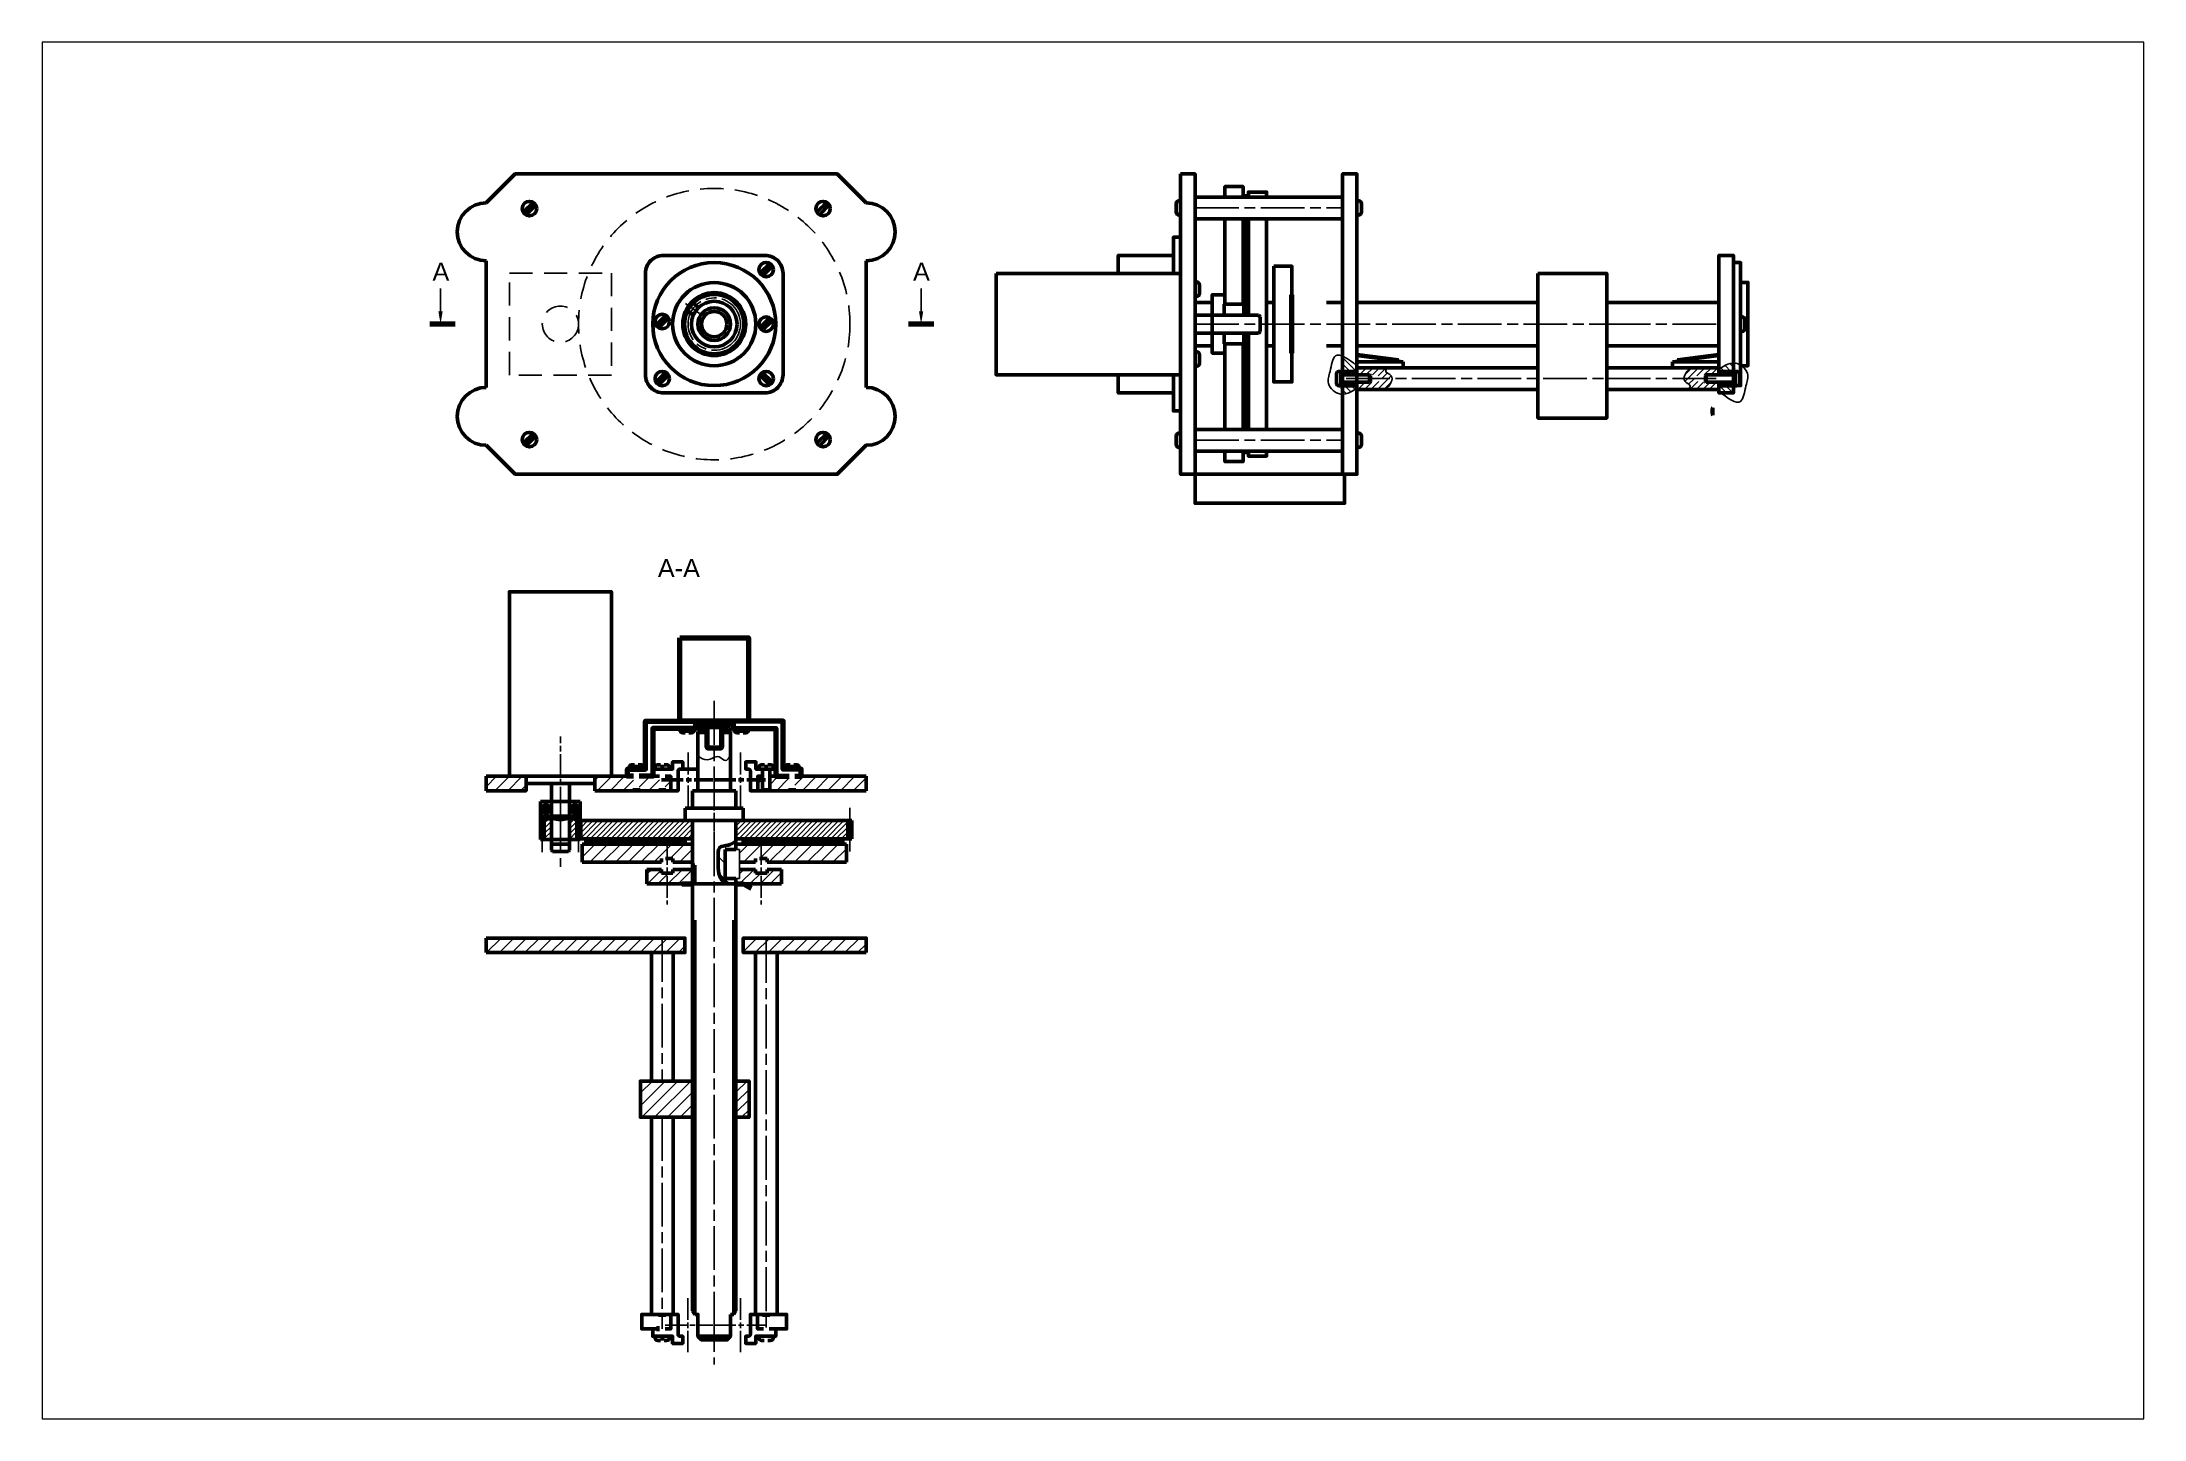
# Paper-space layout 'Лист3' of a CAD drawing. Header units: millimetres. Extents: x 2 to 581, y 4 to 383.
# The model-space entities are those that its viewports show. They can reach past a viewport. Long polylines and large blocks are cut down to what shows.
import ezdxf

# ---------------------------------------------------------------- set-up
doc = ezdxf.new("R2010")
doc.units = ezdxf.units.MM
for name, pattern in [('AM_ISO08W050', [18, 12, -1.5, 3, -1.5]), ('AM_ISO08W050x2', [9, 6, -0.75, 1.5, -0.75]), ('HIDDEN', [9.525, 6.35, -3.175])]:
    doc.linetypes.add(name, pattern=pattern)
for name, color, linetype, lineweight in [('AM_0', 7, 'Continuous', 50), ('AM_5', 3, 'Continuous', 25), ('AM_7', 4, 'AM_ISO08W050', 25), ('AM_8', 1, 'Continuous', 0), ('окружности', 100, 'HIDDEN', 25), ('основные', 7, 'Continuous', 50), ('оч жирные', 7, 'Continuous', 140), ('тонкие', 7, 'Continuous', 25)]:
    doc.layers.add(name, color=color, linetype=linetype, lineweight=lineweight)
doc.layers.add('AM_VIEWS', color=1, linetype='Continuous', lineweight=25, plot=False)
doc.styles.get("Standard").update_dxf_attribs({"font": 'arial.ttf'})
pattern_1 = [(45, (0, 50.3695), (-0.7071068, 0.7071068), [])]
pattern_2 = [(45, (0, 50.3695), (-1.767767, 1.767767), [])]
pattern_3 = [(45, (0, 50.3695), (-1.414214, 1.414214), [])]
pattern_4 = [(0, (13.94121, 0), (0, 0.05476875), []), (90, (13.94121, 0), (-0.219075, 1e-17), [])]

msp = doc.modelspace()

# ---------------------------------------------------------------- hatches: boundary and pattern name
at = {"layer": 'AM_8'}
h = msp.add_hatch(dxfattribs=at)
h.set_pattern_fill('ANSI31', color=256, scale=0.4, angle=270, style=0)
h.set_pattern_definition([(315, (968.3834, 720.6166), (0.8980256, 0.8980256), [])])
edge = h.paths.add_edge_path()
edge.add_spline(control_points=[(430.19, 356.01), (430.94, 356.02), (432.39, 356.5), (433.59, 357.31), (434.19, 357.71)], knot_values=[0, 0, 0, 0, 2.207493, 4.376087, 4.376087, 4.376087, 4.376087], degree=3, periodic=0)
edge.add_line((434.19, 357.71), (434.19, 358.31))
edge.add_line((434.19, 358.31), (431.19, 358.31))
edge.add_line((431.19, 358.31), (430.19, 358.31))
edge.add_line((430.19, 358.31), (430.19, 356.01))
edge = h.paths.add_edge_path()
edge.add_spline(control_points=[(434.19, 363.87), (434.03, 364), (433.86, 364.12), (433.7, 364.25)], knot_values=[23.381667, 23.381667, 23.381667, 23.381667, 23.830196, 23.830196, 23.830196, 23.830196], degree=3, periodic=0)
edge.add_line((433.52, 364.25), (430.19, 366.55))
edge.add_line((430.19, 366.55), (430.19, 362.31))
edge.add_line((430.19, 362.31), (431.19, 362.31))
edge.add_line((431.19, 362.31), (434.19, 362.31))
edge.add_line((434.19, 362.31), (434.19, 363.31))
edge.add_line((434.19, 363.31), (434.19, 363.87))
h = msp.add_hatch(dxfattribs=at)
h.set_pattern_fill('ANSI31', color=256, scale=0.1, angle=180, style=0)
h.set_pattern_definition([(225, (968.3834, 720.61657), (0.2245064, -0.2245064), [])])
h.paths.add_polyline_path([(429.69, 357.31), (430.19, 357.31), (430.19, 359.31), (429.69, 359.31)])
h.paths.add_polyline_path([(429.69, 361.31), (430.19, 361.31), (430.19, 363.31), (429.69, 363.31)])
h = msp.add_hatch(dxfattribs=at)
h.set_pattern_fill('ANSI31', color=256, scale=0.4, angle=180, style=0)
h.set_pattern_definition([(225, (968.3834, 720.6166), (0.8980256, -0.8980256), [])])
edge = h.paths.add_edge_path()
edge.add_line((434.19, 358.31), (434.19, 357.31))
edge.add_line((434.19, 357.31), (442.08, 357.31))
edge.add_spline(control_points=[(442.08, 357.31), (442.69, 357.91), (443.51, 358.71), (443.86, 360), (443.87, 360.31)], knot_values=[0, 0, 0, 0, 2.595625, 3.48734, 3.48734, 3.48734, 3.48734], degree=3, periodic=0)
edge.add_line((443.87, 360.31), (441.24, 360.31))
edge.add_line((441.24, 360.31), (440.79, 359.52))
edge.add_line((440.79, 359.52), (439.59, 359.52))
edge.add_line((439.59, 359.52), (439.19, 359.31))
edge.add_line((439.19, 359.31), (434.19, 359.31))
edge.add_line((434.19, 359.31), (434.19, 358.31))
edge = h.paths.add_edge_path()
edge.add_line((434.19, 362.31), (434.19, 361.31))
edge.add_line((434.19, 361.31), (439.19, 361.31))
edge.add_line((439.19, 361.31), (439.59, 361.09))
edge.add_line((439.59, 361.09), (440.79, 361.09))
edge.add_line((440.79, 361.09), (441.24, 360.31))
edge.add_line((441.24, 360.31), (443.87, 360.31))
edge.add_spline(control_points=[(443.87, 360.31), (443.88, 360.59), (443.67, 361.5), (441.72, 361.93), (442.32, 362.95), (442.54, 363.31)], knot_values=[3.48734, 3.48734, 3.48734, 3.48734, 4.293157, 6.233909, 7.297854, 7.297854, 7.297854, 7.297854], degree=3, periodic=0)
edge.add_line((442.54, 363.31), (434.19, 363.31))
edge.add_line((434.19, 363.31), (434.19, 362.31))
h = msp.add_hatch(dxfattribs=at)
h.set_pattern_fill('ANSI31', color=256, scale=0.4, style=0)
edge = h.paths.add_edge_path()
edge.add_line((534.19, 362.31), (534.19, 363.31))
edge.add_line((534.19, 363.31), (526.3, 363.31))
edge.add_spline(control_points=[(526.3, 363.31), (525.69, 362.71), (524.87, 361.9), (524.52, 360.62), (524.51, 360.31)], knot_values=[0, 0, 0, 0, 2.595625, 3.48734, 3.48734, 3.48734, 3.48734], degree=3, periodic=0)
edge.add_line((524.51, 360.31), (527.14, 360.31))
edge.add_line((527.14, 360.31), (527.59, 361.09))
edge.add_line((527.59, 361.09), (528.79, 361.09))
edge.add_line((528.79, 361.09), (529.19, 361.31))
edge.add_line((529.19, 361.31), (534.19, 361.31))
edge.add_line((534.19, 361.31), (534.19, 362.31))
edge = h.paths.add_edge_path()
edge.add_line((534.19, 358.31), (534.19, 359.31))
edge.add_line((534.19, 359.31), (529.19, 359.31))
edge.add_line((529.19, 359.31), (528.79, 359.52))
edge.add_line((528.79, 359.52), (527.59, 359.52))
edge.add_line((527.59, 359.52), (527.14, 360.31))
edge.add_line((527.14, 360.31), (524.51, 360.31))
edge.add_spline(control_points=[(524.51, 360.31), (524.51, 360.03), (524.71, 359.12), (526.67, 358.69), (526.06, 357.67), (525.85, 357.31)], knot_values=[3.48734, 3.48734, 3.48734, 3.48734, 4.293157, 6.233909, 7.297854, 7.297854, 7.297854, 7.297854], degree=3, periodic=0)
edge.add_line((525.85, 357.31), (534.19, 357.31))
edge.add_line((534.19, 357.31), (534.19, 358.31))
h = msp.add_hatch(dxfattribs=at)
h.set_pattern_fill('ANSI31', color=256, scale=0.4, angle=90, style=0)
edge = h.paths.add_edge_path()
edge.add_spline(control_points=[(538.19, 364.61), (537.45, 364.6), (536, 364.12), (534.79, 363.31), (534.19, 362.91)], knot_values=[0, 0, 0, 0, 2.207493, 4.376087, 4.376087, 4.376087, 4.376087], degree=3, periodic=0)
edge.add_line((534.19, 362.91), (534.19, 362.31))
edge.add_line((534.19, 362.31), (537.19, 362.31))
edge.add_line((537.19, 362.31), (538.19, 362.31))
edge.add_line((538.19, 362.31), (538.19, 364.61))
edge = h.paths.add_edge_path()
edge.add_line((538.19, 358.31), (537.19, 358.31))
edge.add_line((537.19, 358.31), (534.19, 358.31))
edge.add_line((534.19, 358.31), (534.19, 357.31))
edge.add_line((534.19, 357.31), (534.19, 356.74))
edge.add_spline(control_points=[(534.19, 356.74), (534.36, 356.62), (534.52, 356.49), (534.68, 356.37)], knot_values=[23.381667, 23.381667, 23.381667, 23.381667, 23.830196, 23.830196, 23.830196, 23.830196], degree=3, periodic=0)
edge.add_line((534.68, 356.37), (538.19, 356.37))
edge.add_line((538.19, 356.37), (538.19, 358.31))
h = msp.add_hatch(dxfattribs=at)
h.set_pattern_fill('ANSI31', color=256, scale=0.1, style=0)
h.paths.add_polyline_path([(538.69, 363.31), (538.19, 363.31), (538.19, 361.31), (538.69, 361.31)])
h.paths.add_polyline_path([(538.69, 359.31), (538.19, 359.31), (538.19, 357.31), (538.69, 357.31)])
h = msp.add_hatch(dxfattribs=at)
h.set_pattern_fill('_U', color=256, scale=2.5, angle=45, style=0, pattern_type=0)
h.set_pattern_definition(pattern_2)
h.paths.add_polyline_path([(193.6, 250.37), (193.6, 246.37), (204.6, 246.37), (204.6, 250.37)])
h = msp.add_hatch(dxfattribs=at)
h.set_pattern_fill('_U', color=256, scale=2.5, angle=45, style=0, pattern_type=0)
h.set_pattern_definition(pattern_2)
edge = h.paths.add_edge_path(flags=0)
edge.add_line((243.03, 246.37), (243.03, 250.37))
edge.add_line((244.6, 250.37), (243.03, 250.37))
edge.add_line((244.6, 246.37), (244.6, 250.37))
edge.add_line((243.03, 246.37), (244.6, 246.37))
edge = h.paths.add_edge_path(flags=0)
edge.add_line((235.88, 246.37), (235.88, 250.37))
edge.add_line((241.47, 250.37), (235.88, 250.37))
edge.add_line((241.47, 250.37), (241.47, 246.37))
edge.add_line((235.88, 246.37), (241.47, 246.37))
edge = h.paths.add_edge_path(flags=0)
edge.add_line((234.32, 250.37), (234.32, 246.37))
edge.add_line((223.6, 246.37), (234.32, 246.37))
edge.add_line((223.6, 250.37), (223.6, 246.37))
edge.add_line((234.32, 250.37), (223.6, 250.37))
edge = h.paths.add_edge_path(flags=0)
edge.add_line((241.47, 250.37), (241.47, 246.37))
edge.add_line((243.03, 250.37), (241.47, 250.37))
edge.add_line((243.03, 246.37), (243.03, 250.37))
edge.add_line((241.47, 246.37), (243.03, 246.37))
edge = h.paths.add_edge_path(flags=0)
edge.add_line((234.32, 250.37), (234.32, 246.37))
edge.add_line((235.88, 250.37), (234.32, 250.37))
edge.add_line((235.88, 246.37), (235.88, 250.37))
edge.add_line((234.32, 246.37), (235.88, 246.37))
edge = h.paths.add_edge_path(flags=0)
edge.add_line((241.47, 250.37), (241.47, 246.37))
edge.add_line((243.03, 250.37), (241.47, 250.37))
edge.add_line((243.03, 246.37), (243.03, 250.37))
edge.add_line((241.47, 246.37), (243.03, 246.37))
edge = h.paths.add_edge_path(flags=0)
edge.add_line((234.32, 250.37), (234.32, 246.37))
edge.add_line((235.88, 250.37), (234.32, 250.37))
edge.add_line((235.88, 246.37), (235.88, 250.37))
edge.add_line((234.32, 246.37), (235.88, 246.37))
h = msp.add_hatch(dxfattribs=at)
h.set_pattern_fill('_U', color=256, scale=2.5, angle=45, style=0, pattern_type=0)
h.set_pattern_definition(pattern_2)
edge = h.paths.add_edge_path(flags=0)
edge.add_line((278.88, 246.37), (278.88, 250.37))
edge.add_line((298.6, 250.37), (278.88, 250.37))
edge.add_line((298.6, 246.37), (298.6, 250.37))
edge.add_line((278.88, 246.37), (298.6, 246.37))
edge = h.paths.add_edge_path(flags=0)
edge.add_line((271.73, 246.37), (271.73, 250.37))
edge.add_line((277.32, 250.37), (271.73, 250.37))
edge.add_line((277.32, 250.37), (277.32, 246.37))
edge.add_line((271.73, 246.37), (277.32, 246.37))
edge = h.paths.add_edge_path(flags=0)
edge.add_line((270.17, 250.37), (270.17, 246.37))
edge.add_line((268.6, 246.37), (270.17, 246.37))
edge.add_line((268.6, 250.37), (268.6, 246.37))
edge.add_line((270.17, 250.37), (268.6, 250.37))
edge = h.paths.add_edge_path(flags=0)
edge.add_line((277.32, 250.37), (277.32, 246.37))
edge.add_line((278.88, 250.37), (277.32, 250.37))
edge.add_line((278.88, 246.37), (278.88, 250.37))
edge.add_line((277.32, 246.37), (278.88, 246.37))
edge = h.paths.add_edge_path(flags=0)
edge.add_line((270.17, 250.37), (270.17, 246.37))
edge.add_line((271.73, 250.37), (270.17, 250.37))
edge.add_line((271.73, 246.37), (271.73, 250.37))
edge.add_line((270.17, 246.37), (271.73, 246.37))
edge = h.paths.add_edge_path(flags=0)
edge.add_line((277.32, 250.37), (277.32, 246.37))
edge.add_line((278.88, 250.37), (277.32, 250.37))
edge.add_line((278.88, 246.37), (278.88, 250.37))
edge.add_line((277.32, 246.37), (278.88, 246.37))
edge = h.paths.add_edge_path(flags=0)
edge.add_line((270.17, 250.37), (270.17, 246.37))
edge.add_line((271.73, 250.37), (270.17, 250.37))
edge.add_line((271.73, 246.37), (271.73, 250.37))
edge.add_line((270.17, 246.37), (271.73, 246.37))
h = msp.add_hatch(dxfattribs=at)
h.set_pattern_fill('_U', color=256, angle=45, style=0, pattern_type=0)
h.set_pattern_definition(pattern_1)
h.paths.add_polyline_path([(209.73, 238.37), (209.73, 232.87), (211.6, 232.87), (211.6, 238.66)])
h = msp.add_hatch(dxfattribs=at)
h.set_pattern_fill('_U', color=256, angle=45, style=0, pattern_type=0)
h.set_pattern_definition(pattern_1)
h.paths.add_polyline_path([(218.48, 232.87), (218.48, 238.37), (216.6, 238.66), (216.6, 232.87)])
h = msp.add_hatch(dxfattribs=at)
h.set_pattern_fill('_U', color=256, angle=45, style=0, pattern_type=0)
h.set_pattern_definition(pattern_1)
h.paths.add_polyline_path([(216.6, 238.37), (216.6, 232.87), (218.48, 232.87), (218.48, 238.37)])
h = msp.add_hatch(dxfattribs=at)
h.set_pattern_fill('_U', color=256, angle=45, style=0, pattern_type=0)
h.set_pattern_definition(pattern_1)
h.paths.add_polyline_path([(219.72, 233.12), (248.6, 233.12), (248.6, 233.12), (250.6, 233.12), (250.6, 238.12), (219.72, 238.12)])
h = msp.add_hatch(dxfattribs=at)
h.set_pattern_fill('_U', color=256, angle=45, style=0, pattern_type=0)
h.set_pattern_definition(pattern_1)
h.paths.add_polyline_path([(293.47, 233.12), (293.47, 238.12), (262.6, 238.12), (262.6, 233.12)])
h = msp.add_hatch(dxfattribs=at)
h.set_pattern_fill('ANSI31', color=256, angle=90, style=0)
h.set_pattern_definition([(135, (0, 50.3695), (-2.245064, -2.245064), [])])
edge = h.paths.add_edge_path()
edge.add_spline(control_points=[(262.6, 232.43), (261.94, 232), (260.59, 231.12), (257.31, 231.14), (257.79, 227.92), (257.69, 225.46), (257.7, 222.99), (259.4, 220.83), (260.92, 220.66), (261.79, 220.64)], knot_values=[0, 0, 0, 0, 2.418082, 4.914957, 7.852483, 9.823073, 12.830174, 14.875774, 17.355214, 17.355214, 17.355214, 17.355214], degree=3, periodic=0)
edge.add_line((261.79, 220.64), (262.6, 220.64))
edge.add_line((262.6, 220.64), (262.6, 222.12))
edge.add_line((262.6, 222.12), (259.6, 222.12))
edge.add_line((259.6, 222.12), (259.6, 230.12))
edge.add_line((259.6, 230.12), (262.6, 230.12))
edge.add_line((262.6, 230.12), (262.6, 231.62))
edge.add_line((262.6, 231.62), (262.6, 232.43))
h = msp.add_hatch(dxfattribs=at)
h.set_pattern_fill('_U', color=256, scale=2.5, angle=45, style=0, pattern_type=0)
h.set_pattern_definition(pattern_2)
edge = h.paths.add_edge_path()
edge.add_line((242, 227.63), (242.04, 227.63))
edge.add_arc((242.15, 227.53), 0.15, 138.08657, 138.89539, ccw=False)
edge.add_line((242.04, 227.63), (243.12, 227.63))
edge.add_line((243.12, 227.63), (243.15, 227.63))
edge.add_line((243.15, 227.63), (245.2, 227.63))
edge.add_line((245.2, 227.63), (245.2, 227.4))
edge.add_arc((245.05, 227.38), 0.15, -6.72711, 6.72711, ccw=False)
edge.add_line((245.2, 227.36), (245.2, 227.03))
edge.add_arc((245.05, 227.01), 0.15, -6.72711, 6.72711, ccw=False)
edge.add_line((245.2, 227), (245.2, 226.66))
edge.add_arc((245.05, 226.65), 0.15, -6.72711, 6.72711, ccw=False)
edge.add_line((245.2, 226.63), (245.2, 226.62))
edge.add_line((245.2, 226.62), (250.6, 226.62))
edge.add_line((250.6, 226.62), (250.6, 231.62))
edge.add_line((250.6, 231.62), (220.1, 231.62))
edge.add_line((220.1, 231.62), (220.1, 226.62))
edge.add_line((220.1, 226.62), (242, 226.62))
edge.add_line((242, 226.62), (242, 227.63))
h = msp.add_hatch(dxfattribs=at)
h.set_pattern_fill('_U', color=256, scale=2.5, angle=45, style=0, pattern_type=0)
h.set_pattern_definition(pattern_2)
edge = h.paths.add_edge_path()
edge.add_line((293.1, 231.62), (262.6, 231.62))
edge.add_line((262.6, 231.62), (262.6, 230.12))
edge.add_line((262.6, 230.12), (263.6, 230.12))
edge.add_line((263.6, 230.12), (263.6, 226.62))
edge.add_line((263.6, 226.62), (268, 226.62))
edge.add_line((268, 226.62), (268, 226.81))
edge.add_arc((268.15, 226.83), 0.15, 173.27289, 186.72711, ccw=False)
edge.add_line((268, 226.85), (268, 227.18))
edge.add_arc((268.15, 227.2), 0.15, 173.27289, 186.72711, ccw=False)
edge.add_line((268, 227.22), (268, 227.51))
edge.add_arc((268.15, 227.53), 0.15, 173.27289, 186.72711, ccw=False)
edge.add_line((268, 227.55), (268, 227.63))
edge.add_line((268, 227.63), (268.04, 227.63))
edge.add_arc((268.15, 227.53), 0.15, 138.08657, 138.89539, ccw=False)
edge.add_line((268.04, 227.63), (269.12, 227.63))
edge.add_line((269.12, 227.63), (269.15, 227.63))
edge.add_line((269.15, 227.63), (271.2, 227.63))
edge.add_line((271.2, 227.63), (271.2, 226.62))
edge.add_line((271.2, 226.62), (293.1, 226.62))
edge.add_line((293.1, 226.62), (293.1, 231.62))
h = msp.add_hatch(dxfattribs=at)
h.set_pattern_fill('_U', color=256, scale=2, angle=45, style=0, pattern_type=0)
h.set_pattern_definition(pattern_3)
edge = h.paths.add_edge_path()
edge.add_line((245.2, 224.64), (245.2, 224.45))
edge.add_arc((245.05, 224.44), 0.15, -6.72711, 6.72711, ccw=False)
edge.add_line((245.2, 224.42), (245.2, 224.08))
edge.add_arc((245.05, 224.07), 0.15, -6.72711, 6.72711, ccw=False)
edge.add_line((245.2, 224.05), (245.2, 223.75))
edge.add_arc((245.05, 223.73), 0.15, -6.72711, 6.72711, ccw=False)
edge.add_line((245.2, 223.72), (245.2, 223.63))
edge.add_line((245.2, 223.63), (242, 223.63))
edge.add_line((242, 223.63), (242, 224.62))
edge.add_line((242, 224.62), (242, 224.64))
edge.add_line((242, 224.64), (238, 224.64))
edge.add_line((238, 224.64), (238, 220.64))
edge.add_line((238, 220.64), (250.6, 220.64))
edge.add_line((250.6, 220.64), (250.6, 224.64))
edge.add_line((250.6, 224.64), (245.2, 224.64))
h = msp.add_hatch(dxfattribs=at)
h.set_pattern_fill('_U', color=256, scale=2, angle=45, style=0, pattern_type=0)
h.set_pattern_definition(pattern_3)
edge = h.paths.add_edge_path()
edge.add_line((263.6, 222.12), (262.6, 222.12))
edge.add_line((262.6, 222.12), (262.6, 220.64))
edge.add_line((262.6, 220.64), (275.2, 220.64))
edge.add_line((275.2, 220.64), (275.2, 224.64))
edge.add_line((275.2, 224.64), (271.2, 224.64))
edge.add_line((271.2, 224.64), (271.2, 223.63))
edge.add_line((271.2, 223.63), (268, 223.63))
edge.add_line((268, 223.63), (268, 223.87))
edge.add_arc((268.15, 223.88), 0.15, 173.27289, 186.72711, ccw=False)
edge.add_line((268, 223.9), (268, 224.23))
edge.add_arc((268.15, 224.25), 0.15, 173.27289, 186.72711, ccw=False)
edge.add_line((268, 224.27), (268, 224.6))
edge.add_arc((268.15, 224.62), 0.15, 173.27289, 186.72711, ccw=False)
edge.add_line((268, 224.64), (268, 224.64))
edge.add_line((268, 224.64), (263.6, 224.64))
edge.add_line((263.6, 224.64), (263.6, 222.12))
h = msp.add_hatch(dxfattribs=at)
h.set_pattern_fill('_U', color=256, scale=2.5, angle=45, style=0, pattern_type=0)
h.set_pattern_definition(pattern_2)
h.paths.add_polyline_path([(193.6, 205.64), (193.6, 201.64), (248.52, 201.64), (248.52, 205.64)])
h = msp.add_hatch(dxfattribs=at)
h.set_pattern_fill('_U', color=256, scale=2.5, angle=45, style=0, pattern_type=0)
h.set_pattern_definition(pattern_2)
h.paths.add_polyline_path([(298.6, 205.64), (264.6, 205.64), (264.6, 201.64), (298.6, 201.64)])
h = msp.add_hatch(dxfattribs=at)
h.set_pattern_fill('_U', color=256, scale=2.5, angle=45, style=0, pattern_type=0)
h.set_pattern_definition(pattern_2)
h.paths.add_polyline_path([(250.6, 166.14), (236.21, 166.14), (236.21, 156.14), (250.6, 156.14)])
h = msp.add_hatch(dxfattribs=at)
h.set_pattern_fill('_U', color=256, scale=2, angle=45, style=0, pattern_type=0)
h.set_pattern_definition(pattern_3)
h.paths.add_polyline_path([(262.6, 166.14), (262.6, 156.14), (266.21, 156.14), (266.21, 166.14)])
at = {"layer": 'основные'}
h = msp.add_hatch(dxfattribs=at)
h.set_pattern_fill('GRATE', color=256, scale=0.069)
h.set_pattern_definition(pattern_4)
h.paths.add_polyline_path([(404.21, 372.87), (402.96, 372.87), (402.96, 369.87), (402.71, 369.87), (402.71, 346.25), (404.21, 346.25)])
h.paths.add_polyline_path([(404.21, 340.25), (402.71, 340.25), (402.71, 339.87), (404.21, 339.87)])
h.paths.add_polyline_path([(404.21, 410.87), (402.71, 410.87), (402.71, 410.48), (404.21, 410.48)])
h = msp.add_hatch(dxfattribs=at)
h.set_pattern_fill('GRATE', color=256, scale=0.069)
h.set_pattern_definition(pattern_4)
h.paths.add_polyline_path([(402.71, 380.87), (402.96, 380.87), (402.96, 377.87), (404.21, 377.87), (404.21, 404.48), (402.71, 404.48)])
h = msp.add_hatch(dxfattribs=at)
h.set_pattern_fill('GRATE', color=256, scale=0.069, angle=45, style=0)
h.set_pattern_definition([(45, (0, 50.36952), (-0.0387273545, 0.0387273545), []), (135, (0, 50.36952), (-0.15490942, -0.15490942), [])])
h.paths.add_polyline_path([(248.6, 233.12), (221.1, 233.12), (221.1, 231.62), (248.6, 231.62)])
h.paths.add_polyline_path([(292.1, 233.12), (264.6, 233.12), (264.6, 231.62), (292.1, 231.62)])
h = msp.add_hatch(dxfattribs=at)
h.set_pattern_fill('AR-CONC', color=256, style=0)
h.paths.add_polyline_path([(248.6, 182.75), (221.1, 182.75), (221.1, 181.25), (248.6, 181.25)])
h.paths.add_polyline_path([(292.1, 182.75), (264.6, 182.75), (264.6, 181.25), (292.1, 181.25)])

# ---------------------------------------------------------------- linework, layer by layer
at = {"layer": 'AM_0'}
for p, q in [((216.6, 248.37), (211.6, 248.37)), ((211.6, 248.37), (211.6, 238.37)), ((211.6, 248.37), (216.6, 248.37)), ((216.6, 248.37), (216.6, 238.37)), ((250.6, 246.37), (250.6, 241.56)), ((262.6, 246.37), (262.6, 241.56)), ((219.6, 239.37), (208.6, 239.37)), ((208.6, 238.37), (208.6, 232.87)), ((218.6, 238.12), (218.6, 233.12)), ((294.6, 238.12), (218.6, 238.12)), ((219.6, 238.37), (219.6, 232.87)), ((219.72, 238.12), (219.72, 233.12)), ((248.6, 241.56), (248.6, 238.12)), ((264.6, 241.56), (248.6, 241.56)), ((264.6, 238.12), (248.6, 238.12)), ((262.6, 238.12), (250.6, 238.12)), ((264.6, 241.56), (264.6, 238.12)), ((293.47, 238.12), (293.47, 233.12)), ((294.6, 238.12), (294.6, 233.12)), ((219.6, 232.87), (208.6, 232.87)), ((211.6, 232.87), (211.6, 229.95)), ((216.6, 232.87), (211.6, 232.87)), ((216.6, 232.87), (216.6, 229.95)), ((250.6, 233.12), (218.6, 233.12)), ((294.6, 233.12), (262.6, 233.12)), ((216.6, 231.63), (211.6, 231.63)), ((211.6, 229.95), (211.87, 229.55)), ((216.33, 229.55), (211.87, 229.55)), ((216.6, 229.95), (216.33, 229.55))]:
    msp.add_line(p, q, dxfattribs=at)
at = {"layer": 'AM_5'}
for p, q in [((180.98, 385.19), (180.98, 378.87)), ((313.76, 385.19), (313.76, 378.87))]:
    msp.add_line(p, q, dxfattribs=at)
at = {"layer": 'AM_5', "linetype": 'Continuous'}
for points in [[(180.39, 378.87), (181.56, 378.87), (180.98, 375.37)], [(313.18, 378.87), (314.34, 378.87), (313.76, 375.37)]]:
    msp.add_trace(points, dxfattribs=at)
at = {"layer": 'AM_7'}
for p, q in [((389.46, 407.48), (430.19, 407.48)), ((389.46, 375.37), (503.19, 375.37)), ((503.19, 375.37), (534.19, 375.37)), ((431.19, 360.31), (503.19, 360.31)), ((503.19, 360.31), (534.19, 360.31)), ((389.46, 343.25), (430.19, 343.25)), ((256.6, 271.21), (256.6, 87.77)), ((209.1, 240.29), (209.1, 229.37)), ((214.1, 241.37), (214.1, 225.37)), ((219.07, 240.29), (219.1, 229.37)), ((219.1, 240.29), (219.1, 229.62)), ((294.1, 241.62), (294.1, 229.62)), ((242.25, 205.64), (242.25, 166.14)), ((270.96, 205.41), (270.96, 97.38)), ((242.25, 156.14), (242.25, 97.61))]:
    msp.add_line(p, q, dxfattribs=at)
at = {"layer": 'AM_7', "linetype": 'AM_ISO08W050x2'}
for p, q in [((248.69, 381.03), (252.55, 378.27)), ((214.1, 241.37), (214.1, 261.37)), ((249.35, 256.92), (249.35, 241.92)), ((263.85, 256.92), (263.85, 241.92)), ((211.6, 248.37), (211.6, 248.37)), ((256.6, 249.37), (256.6, 235.12)), ((243.6, 231.93), (243.6, 214.95)), ((269.6, 231.93), (269.6, 214.95)), ((249.34, 106.16), (249.34, 91.16)), ((263.84, 106.16), (263.84, 91.16)), ((243.03, 98.66), (256.22, 98.66)), ((256.49, 98.66), (270.72, 98.66))]:
    msp.add_line(p, q, dxfattribs=at)
at = {"layer": 'AM_7'}
msp.add_circle((256.6, 375.37), 7.25, dxfattribs=at)
at = {"layer": 'окружности'}
msp.add_lwpolyline([(200, 389.47), (228.2, 389.47), (228.2, 361.27), (200, 361.27)], close=True, dxfattribs=at)
for centre, radius in [((256.6, 375.37), 37.5), ((214.1, 375.37), 5)]:
    msp.add_circle(centre, radius, dxfattribs=at)
at = {"layer": 'основные'}
for p, q in [((206.56, 409.01), (203.81, 406.28)), ((204.52, 405.57), (207.26, 408.3)), ((287.68, 409.01), (284.94, 406.28)), ((285.64, 405.57), (288.39, 408.3)), ((271.97, 392.15), (269.22, 389.42)), ((269.93, 388.71), (272.68, 391.44)), ((503.19, 389.37), (484.19, 389.37)), ((484.19, 389.37), (484.19, 379.57)), ((503.19, 349.37), (503.19, 389.37)), ((243.27, 377.79), (240.52, 375.06)), ((406.96, 377.87), (389.46, 377.87)), ((389.46, 377.87), (397.46, 377.87)), ((397.46, 377.87), (397.46, 380.87)), ((397.46, 380.87), (402.96, 380.87)), ((402.96, 380.87), (402.96, 377.87)), ((406.96, 377.87), (407.46, 377.37)), ((484.19, 381.37), (484.19, 349.37)), ((241.23, 374.35), (243.98, 377.09)), ((271.97, 377.09), (269.22, 374.36)), ((269.93, 373.65), (272.68, 376.38)), ((389.46, 375.37), (389.46, 372.87)), ((389.46, 372.87), (399.96, 372.87)), ((389.46, 372.87), (406.96, 372.87)), ((397.46, 372.87), (397.46, 369.87)), ((402.96, 369.87), (402.96, 372.87)), ((406.96, 372.87), (407.46, 373.37)), ((407.46, 373.37), (407.46, 377.37)), ((389.46, 365.72), (389.46, 366.72)), ((397.46, 369.87), (402.96, 369.87)), ((445.67, 365.48), (434.19, 366.97)), ((522.71, 365.48), (534.19, 366.97)), ((243.27, 362.03), (240.52, 359.3)), ((241.23, 358.59), (243.98, 361.32)), ((271.97, 358.59), (269.22, 361.32)), ((269.93, 362.03), (272.68, 359.3)), ((430.22, 361.31), (429.69, 361.31)), ((429.69, 361.31), (437.69, 361.31)), ((431.19, 362.31), (430.19, 362.31)), ((434.19, 362.31), (431.19, 362.31)), ((431.19, 362.31), (431.19, 361.31)), ((434.19, 362.31), (434.19, 361.31)), ((437.69, 361.31), (437.69, 359.31)), ((437.92, 361.09), (437.69, 361.31)), ((437.69, 361.09), (437.69, 361.31)), ((437.69, 359.52), (437.69, 361.09)), ((437.92, 361.09), (437.92, 359.52)), ((443.74, 364.93), (443.74, 365.12)), ((444.34, 364.93), (443.74, 364.93)), ((444.34, 365.12), (444.34, 364.93)), ((445.74, 365.48), (445.67, 365.48)), ((445.74, 364.93), (445.74, 365.48)), ((522.64, 364.93), (522.64, 365.48)), ((522.64, 365.48), (522.71, 365.48)), ((524.04, 365.12), (524.04, 364.93)), ((524.04, 364.93), (524.64, 364.93)), ((524.64, 364.93), (524.64, 365.12)), ((530.69, 361.31), (530.46, 361.09)), ((530.46, 359.52), (530.46, 361.09)), ((530.69, 359.31), (530.69, 361.31)), ((530.69, 361.31), (538.69, 361.31)), ((530.69, 361.31), (530.69, 361.09)), ((530.69, 361.09), (530.69, 359.52)), ((534.19, 362.31), (537.19, 362.31)), ((534.19, 362.31), (534.19, 361.31)), ((537.19, 362.31), (537.19, 361.31)), ((537.19, 362.31), (538.19, 362.31)), ((538.16, 361.31), (538.69, 361.31)), ((430.22, 359.31), (429.69, 359.31)), ((437.69, 359.31), (429.69, 359.31)), ((431.19, 358.31), (430.19, 358.31)), ((431.19, 358.31), (431.19, 359.31)), ((434.19, 358.31), (431.19, 358.31)), ((434.19, 358.31), (434.19, 359.31)), ((437.69, 359.31), (437.69, 359.52)), ((437.69, 359.31), (437.92, 359.52)), ((530.46, 359.52), (530.69, 359.31)), ((530.69, 359.52), (530.69, 359.31)), ((538.69, 359.31), (530.69, 359.31)), ((534.19, 358.31), (534.19, 359.31)), ((534.19, 358.31), (537.19, 358.31)), ((537.19, 358.31), (537.19, 359.31)), ((537.19, 358.31), (538.19, 358.31)), ((538.16, 359.31), (538.69, 359.31)), ((484.19, 349.37), (503.19, 349.37)), ((532.52, 352.21), (532.29, 352)), ((532.29, 350.43), (532.29, 352)), ((532.29, 350.43), (532.52, 350.21)), ((532.52, 352.21), (532.52, 352)), ((532.52, 352), (532.52, 350.43)), ((532.52, 350.43), (532.52, 350.21)), ((206.56, 345.16), (203.81, 342.43)), ((204.52, 341.72), (207.26, 344.45)), ((287.68, 345.16), (284.94, 342.43)), ((285.64, 341.72), (288.39, 344.45)), ((389.46, 333.87), (430.19, 333.87)), ((249.6, 262.92), (248.6, 262.92)), ((248.6, 262.92), (248.6, 262.42)), ((249.6, 262.42), (249.6, 262.92)), ((252.1, 246.37), (252.1, 262.77)), ((261.1, 246.37), (261.1, 262.77)), ((264.6, 262.92), (263.6, 262.92)), ((263.6, 262.92), (263.6, 262.42)), ((264.6, 262.42), (264.6, 262.92)), ((193.6, 250.37), (193.6, 246.37)), ((204.6, 250.37), (204.6, 248.37)), ((223.6, 250.37), (223.6, 248.37)), ((223.6, 250.37), (223.6, 246.37)), ((228.2, 250.37), (228.2, 254.37)), ((228.2, 250.37), (234.32, 250.37)), ((234.6, 253.57), (234.6, 253.07)), ((234.6, 253.07), (235.6, 253.07)), ((235.6, 253.07), (235.6, 253.57)), ((235.88, 250.37), (241.47, 250.37)), ((241.75, 253.07), (241.75, 253.57)), ((242.75, 253.07), (241.75, 253.07)), ((242.75, 253.57), (242.75, 253.07)), ((244.6, 250.37), (243.03, 250.37)), ((244.6, 246.37), (244.6, 250.37)), ((246.6, 251.87), (246.6, 250.37)), ((247.1, 252.37), (252.1, 252.37)), ((250.31, 252.37), (247.1, 252.37)), ((247.9, 254.37), (247.9, 252.37)), ((268.6, 250.37), (268.6, 246.37)), ((268.6, 250.37), (270.17, 250.37)), ((270.17, 250.37), (268.6, 250.37)), ((269.95, 252.37), (269.95, 246.6)), ((270.45, 253.57), (270.45, 253.07)), ((270.45, 253.07), (271.45, 253.07)), ((271.45, 253.07), (271.45, 253.57)), ((273.38, 250.37), (271.73, 250.37)), ((271.73, 250.37), (271.82, 250.37)), ((271.95, 246.6), (271.95, 252.37)), ((277.32, 250.37), (273.38, 250.37)), ((277.6, 253.57), (277.6, 253.07)), ((277.6, 253.07), (278.6, 253.07)), ((278.6, 253.07), (278.6, 253.57)), ((298.6, 250.37), (278.88, 250.37)), ((298.6, 246.37), (298.6, 250.37)), ((214.1, 248.37), (204.6, 248.37)), ((214.1, 248.37), (223.6, 248.37)), ((223.6, 246.37), (244.6, 246.37)), ((234.1, 246.6), (236.1, 246.6)), ((234.1, 246.6), (234.32, 246.37)), ((234.32, 246.37), (235.88, 246.37)), ((235.88, 246.37), (236.1, 246.6)), ((243.25, 246.6), (241.25, 246.6)), ((241.47, 246.37), (241.25, 246.6)), ((243.03, 246.37), (241.47, 246.37)), ((243.25, 246.6), (243.03, 246.37)), ((262.6, 246.37), (250.6, 246.37)), ((256.6, 246.37), (261.1, 246.37)), ((268.6, 246.37), (277.32, 246.37)), ((269.95, 246.6), (271.95, 246.6)), ((269.95, 246.6), (270.17, 246.37)), ((270.17, 246.37), (271.73, 246.37)), ((271.73, 246.37), (271.95, 246.6)), ((277.1, 246.6), (277.32, 246.6)), ((277.1, 246.6), (277.32, 246.37)), ((277.32, 246.6), (278.88, 246.6)), ((278.88, 246.37), (277.32, 246.37)), ((278.88, 246.37), (279.1, 246.6)), ((278.88, 246.6), (279.1, 246.6)), ((278.88, 246.37), (298.6, 246.37)), ((208.6, 239.37), (208.6, 243.37)), ((208.6, 243.37), (219.6, 243.37)), ((208.6, 238.37), (208.6, 239.37)), ((210.97, 242.15), (209.03, 240.94)), ((209.03, 240.94), (209.23, 240.62)), ((209.23, 240.62), (211.16, 241.82)), ((209.6, 232.87), (209.6, 238.37)), ((211.6, 238.37), (211.6, 232.87)), ((216.6, 238.37), (216.6, 232.87)), ((217.08, 240.86), (218.91, 242.2)), ((217.3, 240.56), (217.08, 240.86)), ((219.14, 241.91), (217.3, 240.56)), ((218.6, 232.87), (218.6, 238.37)), ((219.1, 238.37), (219.1, 237.87)), ((219.6, 243.37), (219.6, 239.37)), ((219.6, 238.37), (219.6, 239.37)), ((250.6, 238.12), (250.59, 102.61)), ((262.6, 238.12), (262.6, 230.12)), ((221.1, 231.62), (221.1, 233.12)), ((250.6, 233.12), (248.6, 233.12)), ((248.6, 233.12), (248.6, 231.62)), ((264.6, 233.12), (264.6, 231.62)), ((292.1, 231.62), (292.1, 233.12)), ((221.1, 231.62), (220.1, 231.62)), ((220.1, 231.62), (220.1, 226.62)), ((250.6, 231.62), (220.1, 231.62)), ((220.1, 226.62), (242, 226.62)), ((248.6, 231.62), (221.1, 231.62)), ((242, 226.62), (242, 227.63)), ((242.04, 227.63), (242, 227.63)), ((245.2, 227.63), (243.15, 227.63)), ((245.2, 227.4), (245.2, 227.63)), ((245.2, 227.03), (245.2, 227.36)), ((245.2, 226.66), (245.2, 227)), ((245.2, 226.62), (245.2, 226.63)), ((245.2, 226.62), (250.6, 226.62)), ((248.6, 231.62), (250.6, 231.62)), ((262.6, 230.12), (259.6, 230.12)), ((259.6, 230.12), (259.6, 222.12)), ((293.1, 231.62), (262.6, 231.62)), ((262.6, 231.62), (262.6, 230.12)), ((268, 226.62), (263.6, 226.62)), ((264.6, 231.62), (292.1, 231.62)), ((268, 227.63), (268.04, 227.63)), ((268, 227.55), (268, 227.63)), ((268, 227.22), (268, 227.51)), ((268, 226.85), (268, 227.18)), ((268, 226.62), (268, 226.81)), ((269.15, 227.63), (271.2, 227.63)), ((271.2, 226.62), (271.2, 227.63)), ((293.1, 226.62), (271.2, 226.62)), ((292.1, 231.62), (293.1, 231.62)), ((293.1, 231.62), (293.1, 226.62)), ((242, 224.64), (238, 224.64)), ((238, 224.64), (238, 220.64)), ((242, 224.64), (242, 223.63)), ((245.2, 223.63), (242, 223.63)), ((245.2, 224.64), (250.6, 224.64)), ((245.2, 224.64), (245.2, 223.63)), ((250.6, 225.77), (251.21, 225.77)), ((251.21, 225.77), (251.21, 220.64)), ((259.6, 222.12), (262.6, 222.12)), ((262.6, 222.12), (262.6, 102.66)), ((268, 224.64), (263.6, 224.64)), ((268, 224.64), (268, 223.63)), ((268, 223.63), (271.2, 223.63)), ((271.2, 224.64), (271.2, 223.63)), ((271.2, 224.64), (275.2, 224.64)), ((275.2, 220.64), (275.2, 224.64)), ((238, 220.64), (250.6, 220.64)), ((250.6, 220.14), (250.6, 220.64)), ((250.6, 220.64), (262.6, 220.64)), ((262.6, 220.64), (275.2, 220.64)), ((262.6, 220.64), (265.6, 220.64)), ((251.21, 210.64), (251.21, 101.61)), ((261.98, 101.61), (261.99, 210.64)), ((193.6, 205.64), (193.6, 201.64)), ((298.6, 205.64), (298.6, 201.64)), ((237.6, 166.14), (243.6, 166.14)), ((243.6, 156.14), (237.6, 156.14)), ((242.25, 101.61), (240.68, 101.61)), ((241.24, 101.38), (241.46, 101.61)), ((241.24, 101.38), (243.24, 101.38)), ((243.03, 101.61), (241.46, 101.61)), ((241.46, 101.38), (243.03, 101.38)), ((243.03, 101.61), (243.24, 101.38)), ((250.59, 102.61), (251.21, 101.61)), ((261.09, 101.61), (261.98, 101.61)), ((262.59, 102.65), (261.98, 101.61)), ((261.98, 101.61), (261.98, 101.61)), ((268.96, 101.61), (272.96, 101.61)), ((270.16, 101.61), (269.94, 101.38)), ((271.94, 101.38), (269.94, 101.38)), ((271.94, 101.38), (271.73, 101.61)), ((241.75, 94.41), (241.75, 94.91)), ((241.75, 94.91), (242.75, 94.91)), ((242.75, 94.91), (242.75, 94.41)), ((252.09, 95.61), (261.09, 95.58))]:
    msp.add_line(p, q, dxfattribs=at)
at = {"layer": 'основные', "linetype": 'AM_ISO08W050x2'}
for p, q in [((242, 249.42), (256.23, 249.42)), ((256.5, 249.42), (270.73, 249.42))]:
    msp.add_line(p, q, dxfattribs=at)
at = {"layer": 'основные'}
for points in [[(193.6, 408.87), (201.6, 416.87), (290.6, 416.87), (298.6, 408.87)], [(397.71, 410.48), (397.71, 413.37), (402.71, 413.37), (402.71, 410.48)], [(402.71, 410.48), (402.71, 410.87), (404.21, 410.87), (404.21, 410.48)], [(404.21, 410.48), (404.21, 411.87), (409.21, 411.87), (409.21, 410.48)], [(397.71, 380.87), (397.71, 404.48)], [(402.71, 380.87), (402.71, 404.48)], [(402.71, 404.48), (402.71, 380.87)], [(404.21, 377.87), (404.21, 404.48)], [(404.21, 404.48), (404.21, 377.87)], [(409.21, 404.48), (409.21, 346.25)], [(383.46, 389.37), (383.46, 399.37), (385.46, 399.37), (385.46, 351.37), (383.46, 351.37), (383.46, 361.37)], [(193.6, 357.87), (193.6, 392.87)], [(298.6, 392.87), (298.6, 357.87)], [(368.21, 389.37), (368.21, 394.37), (383.46, 394.37), (383.46, 389.37)], [(534.19, 362.91), (534.19, 394.37), (538.19, 394.37), (538.19, 356.37), (534.19, 356.37), (534.19, 357.86)], [(538.19, 358.37), (538.19, 392.37), (540.19, 392.37), (540.19, 358.37), (539.4, 358.37)], [(397.71, 369.87), (397.71, 367.37), (394.22, 367.34), (394.22, 383.47), (397.71, 383.45), (397.71, 380.87)], [(394.22, 369.37), (389.46, 369.37), (389.46, 381.37), (394.22, 381.37)], [(409.21, 381.37), (411.21, 381.37)], [(416.21, 381.37), (416.68, 381.37)], [(425.75, 381.37), (430.19, 381.37)], [(434.19, 381.37), (484.19, 381.37)], [(503.19, 381.37), (534.19, 381.37), (534.19, 369.37), (503.19, 369.37)], [(404.21, 372.87), (404.21, 346.25)], [(404.21, 346.25), (404.21, 372.87)], [(397.71, 346.25), (397.71, 369.87)], [(402.71, 369.87), (402.71, 346.25)], [(402.71, 346.25), (402.71, 369.87)], [(411.21, 369.37), (409.21, 369.37)], [(416.68, 369.37), (416.21, 369.37)], [(430.19, 369.37), (425.75, 369.37)], [(484.19, 369.37), (434.19, 369.37)], [(445.59, 364.93), (445.59, 365.22), (438.4, 366.16), (434.19, 366.7)], [(522.79, 364.93), (522.79, 365.22), (529.99, 366.16), (534.19, 366.7)], [(383.46, 361.37), (383.46, 356.37), (368.21, 356.37), (368.21, 361.37)], [(484.19, 357.31), (434.19, 357.31), (434.19, 363.31), (484.19, 363.31)], [(503.19, 363.31), (534.19, 363.31), (534.19, 362.31)], [(534.19, 358.31), (534.19, 357.31), (503.19, 357.31)], [(298.6, 341.87), (298.6, 341.87), (290.6, 333.87), (201.6, 333.87), (193.6, 341.87)], [(402.71, 340.25), (402.71, 337.37), (397.71, 337.37), (397.71, 340.25)], [(404.21, 340.25), (404.21, 339.87), (402.71, 339.87), (402.71, 340.25)], [(409.21, 340.25), (409.21, 338.87), (404.21, 338.87), (404.21, 340.25)], [(193.6, 246.37), (204.6, 246.37), (204.6, 250.37), (193.6, 250.37)], [(234.32, 250.37), (232.6, 250.37)], [(239.6, 250.37), (237.6, 250.37), (235.88, 250.37)], [(246.6, 246.37), (244.6, 246.37), (244.6, 250.37), (243.03, 250.37)], [(266.6, 246.37), (268.6, 246.37), (268.6, 250.37), (270.17, 250.37)], [(273.6, 250.37), (275.6, 250.37), (277.32, 250.37)], [(278.88, 250.37), (280.6, 250.37)], [(193.6, 205.64), (248.52, 205.64), (248.52, 201.64), (193.6, 201.64)], [(245.25, 166.14), (245.25, 201.64), (239.25, 201.64), (239.25, 166.14)], [(250.6, 156.14), (236.21, 156.14), (236.21, 166.14), (250.6, 166.14)], [(262.6, 166.14), (266.21, 166.14), (266.21, 156.14), (262.6, 156.14)], [(239.25, 156.14), (239.25, 101.61), (245.25, 101.61), (245.25, 156.14)], [(243.03, 97.61), (244.59, 97.61), (244.59, 101.61), (236.59, 101.61), (236.59, 97.61), (239.81, 97.61)], [(251.21, 101.61), (252.09, 101.61), (252.09, 95.58), (253.09, 94.58), (260.09, 94.58), (261.09, 95.58), (261.09, 101.61)], [(270.17, 97.61), (268.59, 97.61), (268.59, 101.61), (276.59, 101.61), (276.59, 97.61), (273.38, 97.61)], [(241.38, 97.61), (241.47, 97.61)], [(241.47, 97.61), (241.38, 97.61)], [(271.82, 97.61), (271.73, 97.61)], [(271.73, 97.61), (271.82, 97.61)]]:
    msp.add_lwpolyline(points, dxfattribs=at)
for points in [[(385.46, 416.87), (389.46, 416.87), (389.46, 333.87), (385.46, 333.87)], [(430.19, 333.87), (434.19, 333.87), (434.19, 416.87), (430.19, 416.87)], [(389.46, 404.48), (430.21, 404.48), (430.21, 410.48), (389.46, 410.48)], [(334.46, 389.37), (385.46, 389.37), (385.46, 361.37), (334.46, 361.37)], [(411.21, 391.37), (416.21, 391.37), (416.21, 359.37), (411.21, 359.37)], [(484.19, 389.37), (503.19, 389.37), (503.19, 349.37), (484.19, 349.37)], [(540.19, 386.87), (542.19, 386.87), (542.19, 363.87), (540.19, 363.87)], [(446.99, 364.93), (434.19, 364.93), (434.19, 363.31), (446.99, 363.31)], [(521.39, 364.93), (534.19, 364.93), (534.19, 363.31), (521.39, 363.31)], [(389.46, 346.25), (430.21, 346.25), (430.21, 340.25), (389.46, 340.25)], [(389.46, 333.87), (430.75, 333.87), (430.75, 325.87), (389.46, 325.87)], [(200, 250.37), (228.2, 250.37), (228.2, 301.37), (200, 301.37)], [(298.6, 201.64), (264.6, 201.64), (264.6, 205.64), (298.6, 205.64)], [(267.96, 201.64), (273.96, 201.64), (273.96, 101.61), (267.96, 101.61)]]:
    msp.add_lwpolyline(points, close=True, dxfattribs=at)
for points in [[(384.26, 406.98), (384.26, 406.28, 0.414214), (385.06, 405.48), (385.46, 405.48), (385.46, 409.48), (385.06, 409.48, 0.414214), (384.26, 408.68), (384.26, 406.98)], [(435.39, 407.98), (435.39, 408.68, 0.414214), (434.59, 409.48), (434.19, 409.48), (434.19, 405.48), (434.59, 405.48, 0.414214), (435.39, 406.28), (435.39, 407.98)], [(390.66, 385.51), (390.66, 386.21, 0.414214), (389.86, 387.01), (389.46, 387.01), (389.46, 383.01), (389.86, 383.01, 0.414214), (390.66, 383.81), (390.66, 385.51)], [(541.39, 374.87), (541.39, 374.17, -0.414214), (540.59, 373.37), (540.19, 373.37), (540.19, 377.37), (540.59, 377.37, -0.414214), (541.39, 376.57), (541.39, 374.87)], [(390.66, 365.22), (390.66, 364.52, -0.414214), (389.86, 363.72), (389.46, 363.72), (389.46, 367.72), (389.86, 367.72, -0.414214), (390.66, 366.92), (390.66, 365.22)], [(428.49, 360.81), (428.49, 361.51, -0.414214), (429.29, 362.31), (429.69, 362.31), (429.69, 358.31), (429.29, 358.31, -0.414214), (428.49, 359.11), (428.49, 360.81)], [(539.89, 359.81), (539.89, 359.11, -0.414214), (539.09, 358.31), (538.69, 358.31), (538.69, 362.31), (539.09, 362.31, -0.414214), (539.89, 361.51), (539.89, 359.81)], [(384.26, 342.75), (384.26, 342.05, 0.414214), (385.06, 341.25), (385.46, 341.25), (385.46, 345.25), (385.06, 345.25, 0.414214), (384.26, 344.45), (384.26, 342.75)], [(435.39, 343.75), (435.39, 344.45, 0.414214), (434.59, 345.25), (434.19, 345.25), (434.19, 341.25), (434.59, 341.25, 0.414214), (435.39, 342.05), (435.39, 343.75)], [(248.6, 262.42), (247.9, 262.42, -0.414214), (247.1, 263.22), (247.1, 263.62), (251.1, 263.62), (251.1, 263.22, -0.414214), (250.3, 262.42), (249.6, 262.42)], [(263.6, 262.42), (262.9, 262.42, -0.414214), (262.1, 263.22), (262.1, 263.62), (266.1, 263.62), (266.1, 263.22, -0.414214), (265.3, 262.42), (264.6, 262.42)], [(235.6, 253.57), (236.3, 253.57, -0.414214), (237.1, 252.77), (237.1, 252.37), (233.1, 252.37), (233.1, 252.77, -0.414214), (233.9, 253.57), (234.6, 253.57)], [(241.47, 250.37), (239.6, 250.37), (239.6, 252.37), (244.6, 252.37), (245.1, 252.37), (245.1, 254.37), (247.9, 254.37), (247.9, 252.37), (247.1, 252.37, 0.414214), (246.6, 251.87), (246.6, 246.37), (244.6, 246.37)], [(241.75, 253.57), (241.05, 253.57, 0.414214), (240.25, 252.77), (240.25, 252.37), (244.25, 252.37), (244.25, 252.77, 0.414214), (243.45, 253.57), (242.75, 253.57)], [(271.73, 250.37), (273.6, 250.37), (273.6, 252.37), (268.6, 252.37), (268.1, 252.37), (268.1, 254.37), (265.3, 254.37), (265.3, 252.37), (266.1, 252.37, -0.414214), (266.6, 251.87), (266.6, 246.37), (268.6, 246.37)], [(271.45, 253.57), (272.15, 253.57, -0.414214), (272.95, 252.77), (272.95, 252.37), (268.95, 252.37), (268.95, 252.77, -0.414214), (269.75, 253.57), (270.45, 253.57)], [(278.6, 253.57), (279.3, 253.57, -0.414214), (280.1, 252.77), (280.1, 252.37), (276.1, 252.37), (276.1, 252.77, -0.414214), (276.9, 253.57), (277.6, 253.57)], [(240.68, 97.61), (239.59, 97.61), (239.59, 95.61), (244.59, 95.61), (245.09, 95.61), (245.09, 93.61), (247.89, 93.61), (247.89, 95.61), (247.09, 95.61, -0.414214), (246.59, 96.11), (246.59, 101.61), (244.59, 101.61)], [(247.89, 95.61), (247.09, 95.61, -0.414214), (246.59, 96.11), (246.59, 101.61), (244.59, 101.61), (244.59, 97.61), (243.03, 97.61)], [(265.29, 95.61), (266.09, 95.61, 0.414214), (266.59, 96.11), (266.59, 101.61), (268.59, 101.61), (268.59, 97.61), (270.17, 97.61)], [(271.82, 97.61), (273.59, 97.61), (273.59, 95.61), (268.59, 95.61), (268.09, 95.61), (268.09, 93.61), (265.29, 93.61), (265.29, 95.61), (266.09, 95.61, 0.414214), (266.59, 96.11), (266.59, 101.61), (268.59, 101.61)], [(242.75, 94.41), (243.45, 94.41, 0.414214), (244.25, 95.21), (244.25, 95.61), (240.25, 95.61), (240.25, 95.21, 0.414214), (241.05, 94.41), (241.75, 94.41)], [(270.43, 94.41), (269.73, 94.41, -0.414214), (268.93, 95.21), (268.93, 95.61), (272.93, 95.61), (272.93, 95.21, -0.414214), (272.13, 94.41), (271.43, 94.41)]]:
    msp.add_lwpolyline(points, format="xyb", dxfattribs=at)
msp.add_lwpolyline([(242.6, 394.37), (270.6, 394.37, -0.414214), (275.6, 389.37), (275.6, 361.37, -0.414214), (270.6, 356.37), (242.6, 356.37, -0.414214), (237.6, 361.37), (237.6, 389.37, -0.414214)], format="xyb", close=True, dxfattribs=at)
for centre, radius in [((205.54, 407.29), 2), ((286.66, 407.29), 2), ((256.6, 375.37), 17), ((270.95, 390.43), 2), ((256.6, 375.37), 11.5), ((256.6, 375.37), 8.7), ((256.6, 375.37), 8.2), ((242.25, 376.07), 2), ((256.6, 375.37), 6.3), ((256.6, 375.37), 4.5), ((256.6, 375.37), 3.5), ((270.95, 375.37), 2), ((242.25, 360.31), 2), ((270.95, 360.31), 2), ((205.54, 343.44), 2), ((286.66, 343.44), 2), ((210.1, 241.38), 1.15), ((218.1, 241.38), 1.15)]:
    msp.add_circle(centre, radius, dxfattribs=at)
for centre, radius, start, end in [((193.6, 400.87), 8, 90, 270), ((298.6, 400.87), 8, 270, 90), ((250.7, 379.59), 1.37, 194.51951, 282.1834), ((250.7, 379.59), 1.37, 6.64043, 94.30432), ((444.04, 365.12), 0.3, 360, 180), ((524.34, 365.12), 0.3, 360, 180), ((193.6, 349.87), 8, 90, 270), ((298.6, 349.87), 8, 270, 90), ((247.1, 251.87), 0.5, 90, 180), ((247.1, 251.87), 0.5, 90, 180)]:
    msp.add_arc(centre, radius, start, end, dxfattribs=at)
for points in [[(208.6, 239.37), (209.6, 238.37), (209.6, 237.79)], [(209.6, 238.37), (211.94, 238.67), (214.1, 238.37)], [(218.6, 238.37), (216.26, 238.67), (214.1, 238.37)], [(219.6, 239.37), (218.6, 238.37), (218.6, 237.79)], [(262.6, 232.43), (260.44, 231.35), (258.04, 230.64), (257.71, 227.72), (257.71, 225.75), (258.1, 222.77), (259.4, 221.18), (262.6, 220.64)]]:
    msp.add_spline(points, degree=3, dxfattribs=at)
at = {"layer": 'оч жирные'}
for p, q in [((416.21, 367.29), (416.21, 383.44)), ((185.01, 375.37), (178.01, 375.37)), ((317.26, 375.37), (310.26, 375.37)), ((252.7, 263.37), (252.1, 262.77)), ((252.1, 262.77), (254.6, 262.77)), ((252.7, 263.37), (254.6, 263.37)), ((260.5, 263.37), (258.6, 263.37)), ((258.6, 262.77), (261.1, 262.77)), ((260.5, 263.37), (261.1, 262.77)), ((247.6, 220.64), (250.6, 220.64)), ((262.6, 220.64), (264.67, 220.64)), ((264.67, 220.64), (266.79, 219.42))]:
    msp.add_line(p, q, dxfattribs=at)
for points in [[(247.1, 288.62), (266.1, 288.62), (266.1, 265.62), (247.1, 265.62)], [(252.85, 265.62), (260.35, 265.62), (260.35, 264.12), (252.85, 264.12)]]:
    msp.add_lwpolyline(points, close=True, dxfattribs=at)
for points in [[(234.32, 250.37), (232.6, 250.37), (232.6, 252.37), (237.6, 252.37), (237.6, 263.62), (237.6, 265.62), (251.4, 265.62), (251.4, 263.62), (239.6, 263.62), (239.6, 250.37), (235.88, 250.37)], [(254.6, 263.37), (254.6, 264.12), (258.6, 264.12), (258.6, 263.37)], [(258.6, 263.37), (258.6, 258.42), (258.3, 258.12), (254.9, 258.12), (254.6, 258.42), (254.6, 263.37)], [(264.1, 265.62), (261.8, 265.62), (261.8, 263.62), (266.1, 263.62), (273.6, 263.62), (273.6, 250.37), (275.6, 250.37)], [(278.88, 250.37), (280.6, 250.37), (280.6, 252.37), (275.6, 252.37), (275.6, 263.62), (275.6, 265.62), (261.8, 265.62), (261.8, 263.62), (273.6, 263.62), (273.6, 250.37), (277.32, 250.37)], [(241.46, 97.61), (240.68, 97.61)], [(271.73, 97.61), (271.73, 97.61)]]:
    msp.add_lwpolyline(points, dxfattribs=at)
at = {"layer": 'тонкие'}
for p, q in [((262.6, 230.12), (263.6, 230.12)), ((263.6, 230.12), (263.6, 222.12)), ((263.6, 222.12), (262.6, 222.12))]:
    msp.add_line(p, q, dxfattribs=at)
for points in [[(434.19, 357.71), (432.34, 356.59), (429.69, 356.04), (426.3, 358.94), (426.74, 362.31), (428.22, 366.6), (434.19, 363.87)], [(442.08, 357.31), (443.65, 359.37), (443.65, 361.07), (442.16, 362.31), (442.54, 363.31)], [(526.3, 363.31), (524.73, 361.24), (524.73, 359.55), (526.22, 358.3), (525.85, 357.31)], [(534.19, 362.91), (536.05, 364.03), (538.69, 364.58), (542.09, 361.67), (541.65, 358.3), (540.17, 354.02), (534.19, 356.74)], [(252.1, 256), (254.68, 254.93), (257.93, 255.73), (259.75, 254.71), (261.1, 256.31)]]:
    msp.add_spline(points, degree=3, dxfattribs=at)

# ---------------------------------------------------------------- texts
at = {"layer": 'оч жирные', "char_height": 5, "attachment_point": 1}
for s, insert in [('А', (178.74, 392.36)), ('А', (311.52, 392.36)), ('А-А', (241.01, 310.43))]:
    msp.add_mtext(s, dxfattribs=dict(at, insert=insert))

psp = doc.layouts.new('Лист3')

# ---------------------------------------------------------------- viewports
at = {"layer": 'AM_VIEWS'}
psp.add_viewport(center=(291.49, 193.77), size=(578.39, 379.058), view_center_point=(361.25, 263.04), view_height=380.6109, dxfattribs=at)

doc.saveas('drawing.dxf')
